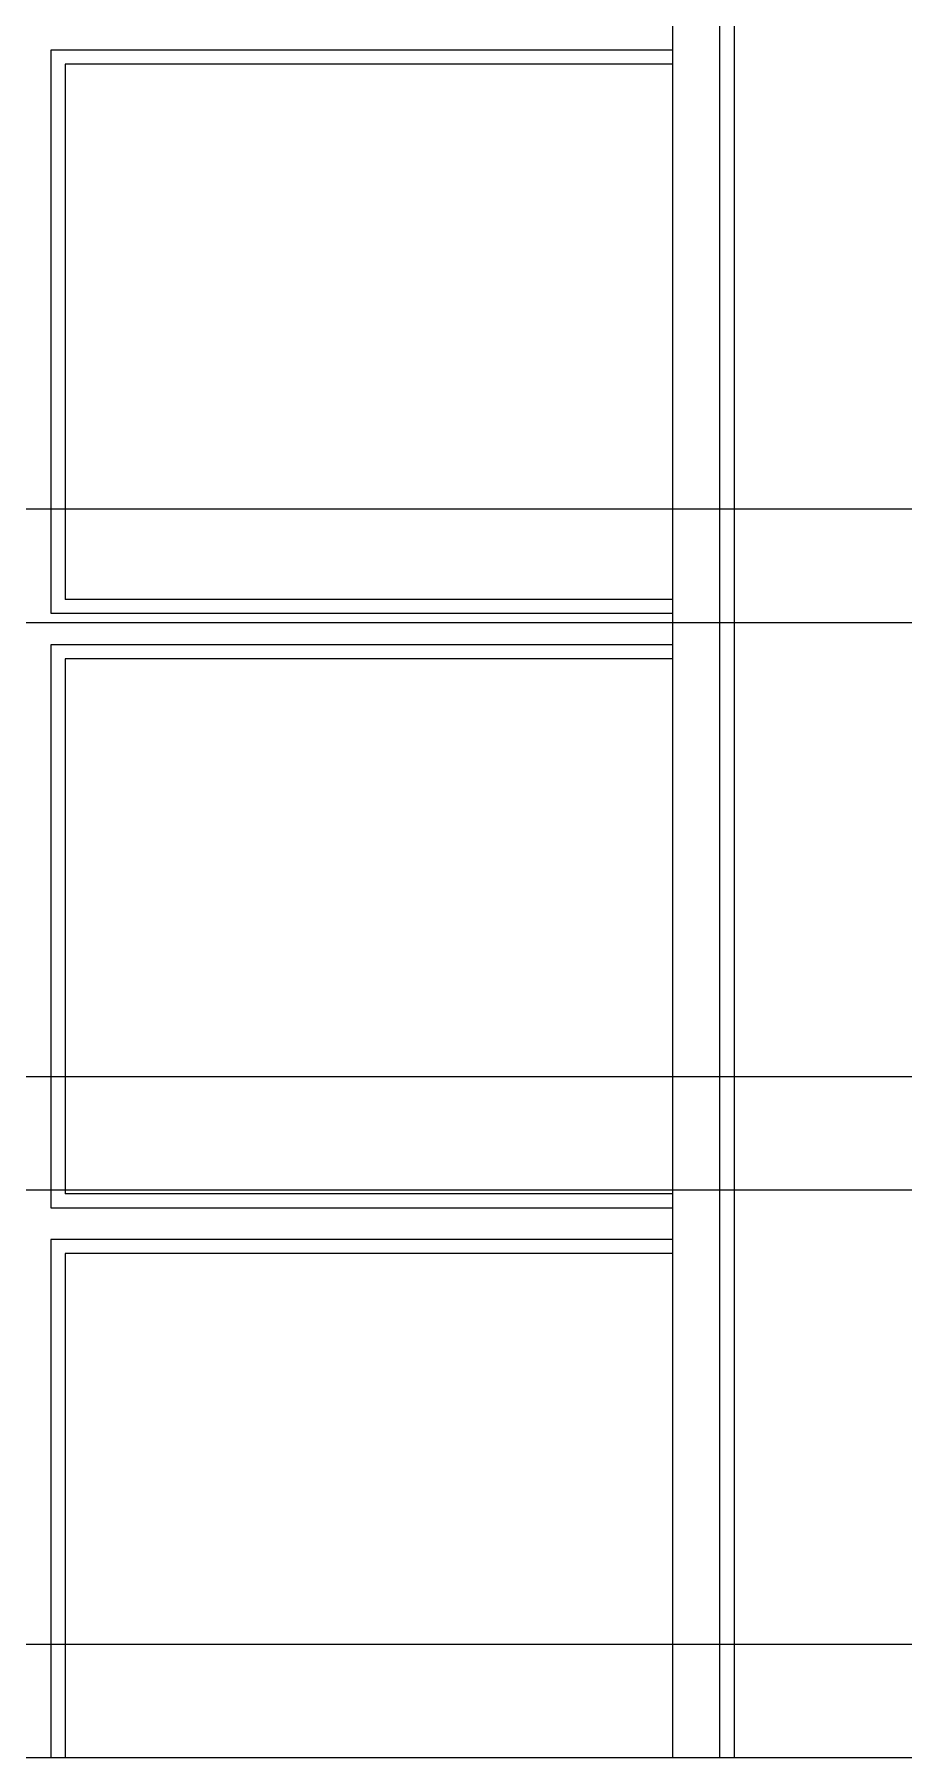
# Model space of a CAD drawing. Header units: inches. Extents: x -10117506 to -5032697, y -6529230 to -3254494.
# Drawn here: x -5047556.37 to -5047541.07, y -3261611.21 to -3261580.85 of the extents above; entities that cross this region are included whole.
import ezdxf

# ---------------------------------------------------------------- set-up
doc = ezdxf.new("R2010")
doc.units = ezdxf.units.IN
doc.header["$LTSCALE"] = 2
doc.header["$MEASUREMENT"] = 0
doc.layers.get('0').update_dxf_attribs({"linetype": 'CONTINUOUS'})
doc.layers.add('window', color=4, linetype='CONTINUOUS', lineweight=13)

msp = doc.modelspace()

# ---------------------------------------------------------------- linework, layer by layer
at = {"ltscale": 0.5}
for p, q in [((-5047949.053, -3261589.209), (-5047524.375, -3261589.209)), ((-5047927.133, -3261591.209), (-5047524.375, -3261591.209)), ((-5047927.133, -3261599.209), (-5047524.375, -3261599.209)), ((-5047927.133, -3261601.209), (-5047524.375, -3261601.209)), ((-5047927.133, -3261609.209), (-5047524.375, -3261609.209)), ((-5047927.133, -3261611.209), (-5047524.375, -3261611.209))]:
    msp.add_line(p, q, dxfattribs=at)
at = {"layer": 'window'}
for p, q in [((-5047544.051, -3261548.894), (-5047544.051, -3261611.209)), ((-5047544.303, -3261611.209), (-5047544.303, -3261549.139)), ((-5047545.131, -3261611.209), (-5047545.131, -3261549.942)), ((-5047545.131, -3261581.128), (-5047556.087, -3261581.128)), ((-5047556.087, -3261581.128), (-5047556.087, -3261591.046)), ((-5047545.131, -3261581.373), (-5047555.835, -3261581.373)), ((-5047555.835, -3261581.373), (-5047555.835, -3261590.802)), ((-5047545.131, -3261590.802), (-5047555.835, -3261590.802)), ((-5047556.087, -3261591.046), (-5047545.131, -3261591.046)), ((-5047545.131, -3261591.605), (-5047556.087, -3261591.605)), ((-5047556.087, -3261591.605), (-5047556.087, -3261601.523)), ((-5047545.131, -3261591.85), (-5047555.835, -3261591.85)), ((-5047555.835, -3261591.85), (-5047555.835, -3261601.279)), ((-5047545.131, -3261601.279), (-5047555.835, -3261601.279)), ((-5047556.087, -3261601.523), (-5047545.131, -3261601.523)), ((-5047545.131, -3261602.082), (-5047556.087, -3261602.082)), ((-5047556.087, -3261602.082), (-5047556.087, -3261611.209)), ((-5047545.131, -3261602.326), (-5047555.835, -3261602.326)), ((-5047555.835, -3261602.326), (-5047555.835, -3261611.209))]:
    msp.add_line(p, q, dxfattribs=at)

doc.saveas('drawing.dxf')
